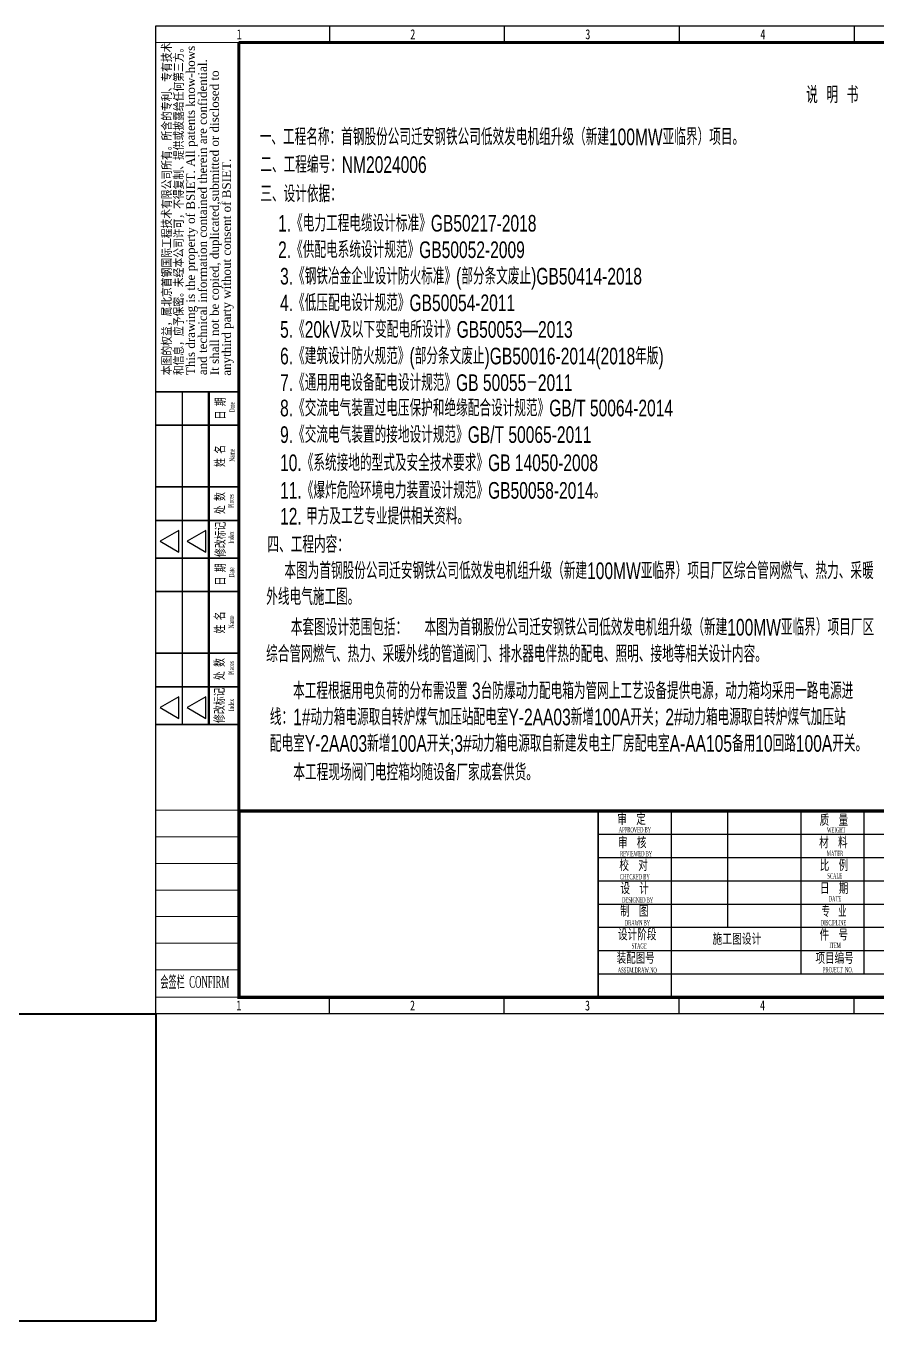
# Model space of a CAD drawing. Header units: millimetres. Extents: x -705761 to 1364679, y -410401 to 446404.
# Drawn here: x -652085 to -626500, y 277076 to 316014 of the extents above; entities that cross this region are included whole.
import ezdxf
from ezdxf.enums import TextEntityAlignment as Align

# ---------------------------------------------------------------- set-up
doc = ezdxf.new("R2010")
doc.units = ezdxf.units.MM
doc.linetypes.add('( Dashed )', pattern=[0.75, 0.5, -0.25])
for name, color, linetype, lineweight in [('1111111111111111111111照明层', 7, 'Continuous', 0), ('图框', 7, 'Continuous', 13), ('层1', 7, 'Continuous', 0), ('自动化埋管', 7, '( Dashed )', 40)]:
    doc.layers.add(name, color=color, linetype=linetype, lineweight=lineweight)
doc.layers.add('TK', color=7, linetype='Continuous')
doc.layers.add('模板-签名-公用', color=3, linetype='Continuous')
doc.styles.add('LZ-Roman', font='times.ttf')
doc.styles.get("Standard").update_dxf_attribs({"font": 'arial.ttf'})
doc.styles.add('Style-Times New Roman', font='times.ttf')
doc.styles.add('Style-仿宋_GB2312', font='')
doc.styles.add('宋体', font='', dxfattribs={"width": 0.7, "height": 2.5})
doc.styles.add('宋体_1', font='', dxfattribs={"width": 0.7, "height": 2.386364})
doc.styles.add('首钢设计院H5', font='ROS.shx', dxfattribs={"width": 0.7, "height": 5, "bigfont": 'HzTXT.shx'})
doc.styles.get('Style-仿宋_GB2312').set_extended_font_data('仿宋_GB2312')
doc.styles.get('宋体').set_extended_font_data('SimSun')
doc.styles.get('宋体_1').set_extended_font_data('SimSun')

# ---------------------------------------------------------------- blocks, each defined once
blk = doc.blocks.new('BSIET_通用图框_A3_1')
at = {"layer": '图框', "color": 7, "linetype": 'Continuous', "lineweight": 25}
for p, q in [((-367.8, 297), (-367.8, 292)), ((-315.2, 297), (-315.2, 292)), ((-262.6, 297), (-262.6, 292)), ((-210, 297), (-210, 292)), ((-157.4, 297), (-157.4, 292)), ((-104.8, 297), (-104.8, 292)), ((-52.2, 297), (-52.2, 292)), ((0, 247.5), (-5, 247.5)), ((0, 198), (-5, 198)), ((-420, 187), (-395, 187)), ((-412, 187), (-412, 87)), ((0, 148.5), (-5, 148.5)), ((-413.03, 145.32), (-418.65, 142.07)), ((-413.03, 138.82), (-413.03, 145.32)), ((-404.96, 145.32), (-410.58, 142.07)), ((-404.96, 138.82), (-404.96, 145.32)), ((-418.65, 142.07), (-413.03, 138.82)), ((-410.58, 142.07), (-404.96, 138.82)), ((0, 99), (-5, 99)), ((-413.03, 95.32), (-418.65, 92.07)), ((-413.03, 88.82), (-413.03, 95.32)), ((-404.96, 95.32), (-410.58, 92.07)), ((-404.96, 88.82), (-404.96, 95.32)), ((-418.65, 92.07), (-413.03, 88.82)), ((-410.58, 92.07), (-404.96, 88.82)), ((0, 49.5), (-5, 49.5)), ((-367.8, 0), (-367.8, 5)), ((-315.2, 0), (-315.2, 5)), ((-262.6, 0), (-262.6, 5)), ((-210, 0), (-210, 5)), ((-157.4, 0), (-157.4, 5)), ((-104.8, 0), (-104.8, 5)), ((-52.2, 0), (-52.2, 5))]:
    blk.add_line(p, q, dxfattribs=at)
at = {"layer": '图框', "color": 7, "linetype": 'Continuous', "lineweight": 20}
for p, q in [((-420, 292), (-395, 292)), ((-420, 292), (-395, 292)), ((-420, 292), (-395, 292)), ((-420, 292), (-395, 292)), ((-420, 187), (-395, 187)), ((-420, 187), (-395, 187)), ((-420.12, 61.21), (-395.12, 61.21)), ((-420, 61.21), (-395, 61.21)), ((-420, 61.21), (-395, 61.21)), ((-420, 61.21), (-395, 61.21)), ((-420.02, 53.21), (-395.02, 53.21)), ((-420.02, 53.21), (-395.02, 53.21)), ((-420.02, 53.21), (-395.02, 53.21)), ((-420, 53.21), (-395, 53.21)), ((-420, 45.21), (-395, 45.21)), ((-420, 37.21), (-395, 37.21)), ((-420, 29.21), (-395, 29.21)), ((-420, 21.21), (-395, 21.21)), ((-420, 13.21), (-395, 13.21)), ((-420, 5), (-395, 5))]:
    blk.add_line(p, q, dxfattribs=at)
at = {"layer": '图框', "color": 7, "linetype": 'Continuous', "lineweight": 35}
for p, q in [((-395, 187), (-420, 187)), ((-395, 187), (-420, 187)), ((-394.92, 177), (-420, 177)), ((-394.92, 158.45), (-420, 158.45)), ((-395.06, 148.35), (-420, 148.35)), ((-395, 137), (-420, 137)), ((-395, 137), (-420, 137)), ((-394.92, 127), (-420, 127)), ((-394.92, 108.45), (-420, 108.45)), ((-395.06, 98.35), (-420, 98.35)), ((-395, 87), (-420, 87))]:
    blk.add_line(p, q, dxfattribs=at)
at = {"layer": '图框', "color": 7, "linetype": 'Continuous', "lineweight": 50}
blk.add_line((-404, 187), (-404, 87), dxfattribs=at)
at = {"layer": '图框', "lineweight": 25}
blk.add_lwpolyline([(-420, 297), (0, 297), (0, 0), (-420, 0)], close=True, dxfattribs=at)
at = {"layer": '图框', "lineweight": 100}
blk.add_lwpolyline([(-395, 292), (-5, 292), (-5, 5), (-395, 5)], close=True, dxfattribs=at)
at = {"layer": 'TK', "style": '宋体_1', "width": 0.7, "flags": 3}
for tag, p in [('LZCO_NGZBS-W50-H30-D10_T7', (-43.87, 279.75)), ('LZCO_NJN-W50-H30-D10_T7', (-42.73, 248.65))]:
    blk.add_attdef(tag, text='', height=3, dxfattribs=at).set_placement(p, align=Align.MIDDLE_CENTER)
at = {"layer": 'TK', "style": '宋体', "width": 0.7, "flags": 3}
for tag, p in [('LZHQ_N会签6_T6_H6', (-407.25, 57.08)), ('LZHQ_N会签5_T6_H6', (-407.25, 49.08)), ('LZHQ_N会签4_T6_H6', (-407.25, 41.08)), ('LZHQ_N会签3_T6_H6', (-407.25, 33.08)), ('LZHQ_N会签2_T6_H6', (-407.25, 25.08)), ('LZHQ_N会签1_T6_H6', (-407.25, 17.08))]:
    blk.add_attdef(tag, text='', height=2.5, dxfattribs=at).set_placement(p, align=Align.MIDDLE)
at = {"layer": '图框', "color": 7, "linetype": 'Continuous', "lineweight": 25}
for s, height, style, width, p in [('2', 3, 'Style-仿宋_GB2312', 0.733334, (-342.7, 294.49)), ('3', 3, 'Style-仿宋_GB2312', 0.733334, (-290.1, 294.49)), ('6', 3, 'Style-仿宋_GB2312', 0.733334, (-132.3, 294.49)), ('8', 3, 'Style-仿宋_GB2312', 0.733334, (-27.1, 294.49)), ('1', 3, 'Style-仿宋_GB2312', 0.733334, (-394.89, 294.49)), ('4', 3, 'Style-仿宋_GB2312', 0.733334, (-237.5, 294.49)), ('5', 3, 'Style-仿宋_GB2312', 0.733334, (-184.9, 294.49)), ('7', 3, 'Style-仿宋_GB2312', 0.733334, (-79.7, 294.49)), ('A', 3.5, 'Style-仿宋_GB2312', 0.628572, (-2.07, 271.95)), ('B', 3.5, 'Style-仿宋_GB2312', 0.628572, (-2.07, 222.45)), ('C', 3.5, 'Style-仿宋_GB2312', 0.628572, (-2.07, 172.95)), ('D', 3.5, 'Style-仿宋_GB2312', 0.628572, (-2.07, 123.45)), ('E', 3.5, 'Style-仿宋_GB2312', 0.628572, (-2.43, 76.97)), ('F', 3.5, 'Style-仿宋_GB2312', 0.628572, (-2.43, 29.56)), ('1', 3, 'Style-仿宋_GB2312', 0.733334, (-395, 2.5)), ('2', 3, 'Style-仿宋_GB2312', 0.733334, (-342.8, 2.5)), ('3', 3, 'Style-仿宋_GB2312', 0.733334, (-290.2, 2.5)), ('4', 3, 'Style-仿宋_GB2312', 0.733334, (-237.6, 2.5)), ('5', 3, 'Style-仿宋_GB2312', 0.733334, (-185, 2.5)), ('6', 3, 'Style-仿宋_GB2312', 0.733334, (-132.4, 2.5)), ('7', 3, 'Style-仿宋_GB2312', 0.733334, (-79.8, 2.5)), ('8', 3, 'Style-仿宋_GB2312', 0.733334, (-27.2, 2.5)), ('A3', 3, 'Style-Times New Roman', 0.7, (-2.23, 1.95))]:
    blk.add_text(s, height=height, dxfattribs=dict(at, style=style, width=width)).set_placement(p, align=Align.MIDDLE_CENTER)
at = {"layer": '图框', "color": 7, "linetype": 'Continuous', "lineweight": 20, "style": 'Style-仿宋_GB2312', "width": 0.807692}
blk.add_text('本图的权益，属北京首钢国际工程技术有限公司所有。所含的专利、专有技术', height=2.6, rotation=90, dxfattribs=at).set_placement((-418, 192), align=Align.TOP_LEFT)
at = {"layer": '图框', "color": 7, "linetype": 'Continuous', "lineweight": 20, "style": 'LZ-Roman'}
for s, p in [('This drawing is the property of BSIET. All patents know-hows', (-410.8, 192)), ('and technical information contained therein are confidential.', (-407.2, 192)), ('It shall not be copied, duplicated,submitted or disclosed to ', (-403.6, 192))]:
    blk.add_text(s, height=2.6, rotation=90, dxfattribs=at).set_placement(p, align=Align.TOP_LEFT)
at = {"layer": '图框', "color": 7, "linetype": 'Continuous'}
for s, height, style, width, p in [('和信息，应予保密。未经本公司许可，不得复制、提供或披露给任何第三方。', 2.6, 'Style-仿宋_GB2312', 0.807692, (-411.8, 192)), ('Name', 1.6, 'Style-Times New Roman', 0.55, (-396.29, 165.99)), ('Places', 1.6, 'Style-Times New Roman', 0.55, (-396.54, 152.12)), ('Index', 1.6, 'Style-Times New Roman', 0.55, (-396.43, 141.36)), ('Name', 1.6, 'Style-Times New Roman', 0.55, (-396.44, 115.88)), ('Places', 1.6, 'Style-Times New Roman', 0.55, (-396.43, 101.92)), ('Index', 1.6, 'Style-Times New Roman', 0.55, (-396.46, 90.97))]:
    blk.add_text(s, height=height, rotation=90, dxfattribs=dict(at, style=style, width=width)).set_placement(p)
at = {"layer": '图框', "color": 7, "linetype": 'Continuous', "style": 'LZ-Roman'}
blk.add_text('anythird party without consent of BSIET.', height=2.6, rotation=90, dxfattribs=at).set_placement((-397.4, 191.84))
at = {"layer": '图框', "color": 7, "linetype": 'Continuous', "lineweight": 20, "style": 'Style-仿宋_GB2312', "width": 0.678571}
for s, p in [('日 期', (-399.21, 178.68)), ('姓 名', (-399.32, 164.4)), ('处 数', (-399.32, 150.23)), ('修改标记', (-399.21, 137.34)), ('日 期', (-399.21, 128.79)), ('姓 名', (-399.38, 114.34)), ('处 数', (-399.49, 100.34)), ('修改标记', (-399.49, 87.45))]:
    blk.add_text(s, height=2.8, rotation=90, dxfattribs=at).set_placement(p)
at = {"layer": '图框', "color": 7, "linetype": 'Continuous', "lineweight": 25, "style": 'Style-Times New Roman', "width": 0.55}
for p in [(-396.24, 180.85), (-396.4, 131.18)]:
    blk.add_text('Date', height=1.6, rotation=90, dxfattribs=at).set_placement(p)
at = {"layer": '图框', "color": 7, "linetype": 'Continuous', "style": 'Style-Times New Roman', "width": 0.5}
blk.add_text('会签栏  CONFIRM', height=3.5, dxfattribs=at).set_placement((-418.59, 7.85))
at = {"layer": '模板-签名-公用', "style": '宋体', "width": 0.7, "flags": 3}
blk.add_attdef('LZFRAME', (-40.91, 2.06), '', height=3, dxfattribs=at)
at = {"layer": '模板-签名-公用', "style": '宋体', "width": 0.7}
blk.add_attdef('LZTQINS', text='', height=2, dxfattribs=at).set_placement((-5, 5), align=Align.MIDDLE)
blk = doc.blocks.new('BSIET_通用图纸_A3(2024)_1')
at = {"layer": '图框', "color": 7, "linetype": 'Continuous', "lineweight": 25}
for p, q in [((-260, 0), (-260, 56)), ((-243, 21), (-243, 56)), ((-221, 7), (-221, 56)), ((-202, 7), (-202, 56)), ((-282, 49), (-180, 49)), ((-282, 42), (0, 42)), ((-282, 35), (-180, 35)), ((-282, 28), (0, 28)), ((-282, 21), (-180, 21)), ((-282, 14), (0, 14)), ((-282, 7), (-180, 7))]:
    blk.add_line(p, q, dxfattribs=at)
at = {"layer": '图框', "const_width": 1}
blk.add_lwpolyline([(-390, 56), (0, 56), (0, 0), (-390, 0)], close=True, dxfattribs=at)
at = {"layer": '图框', "const_width": 0.5}
blk.add_lwpolyline([(-282, 56), (-282, 0)], dxfattribs=at)
at = {"layer": '图框', "color": 7, "linetype": 'Continuous'}
for s, height, style, width, p in [('审  定 ', 3, 'Style-仿宋_GB2312', 0.685714, (-276.23, 52.09)), ('质  量', 3, 'Style-仿宋_GB2312', 0.685714, (-215.41, 51.83)), ('APPROVED BY', 1.6, 'Style-Times New Roman', 0.48, (-275.82, 49.54)), (' WEIGHT', 1.6, 'Style-Times New Roman', 0.48, (-213.55, 49.45)), ('审  核', 3, 'Style-仿宋_GB2312', 0.685714, (-276.02, 45.06)), ('材  料', 3, 'Style-仿宋_GB2312', 0.685714, (-215.56, 45.09)), ('  REVIEWED BY', 1.6, 'Style-Times New Roman', 0.48, (-276.12, 42.34)), ('MATER', 1.6, 'Style-Times New Roman', 0.48, (-213.27, 42.4)), ('校  对 ', 3, 'Style-仿宋_GB2312', 0.685714, (-275.63, 38.25)), ('比  例', 3, 'Style-仿宋_GB2312', 0.685714, (-215.41, 38.23)), ('CHECKED BY', 1.6, 'Style-Times New Roman', 0.48, (-275.44, 35.43)), (' SCALE', 1.6, 'Style-Times New Roman', 0.48, (-213.48, 35.64)), ('设  计', 3, 'Style-仿宋_GB2312', 0.685714, (-275.31, 31.29)), ('日  期', 3, 'Style-仿宋_GB2312', 0.685714, (-215.34, 31.34)), ('制  图 ', 3, 'Style-仿宋_GB2312', 0.685714, (-275.4, 24.5)), (' DESIGNED BY', 1.6, 'Style-Times New Roman', 0.48, (-275.16, 28.41)), (' DATE', 1.6, 'Style-Times New Roman', 0.48, (-213.05, 28.78)), ('DRAWN BY', 1.6, 'Style-Times New Roman', 0.48, (-273.99, 21.57)), ('件  号', 3, 'Style-仿宋_GB2312', 0.685714, (-215.44, 17.36)), ('STAGE', 1.6, 'Style-Times New Roman', 0.48, (-271.95, 14.62)), ('ITEM', 1.6, 'Style-Times New Roman', 0.48, (-212.51, 14.77)), ('装配图号', 3, 'Style-仿宋_GB2312', 0.68, (-276.42, 10.36)), ('ASSEM.DRAW.NO', 1.6, 'Style-Times New Roman', 0.48, (-276.1, 7.33)), ('PROJECT  NO.', 1.6, 'Style-Times New Roman', 0.48, (-214.46, 7.46))]:
    blk.add_text(s, height=height, dxfattribs=dict(at, style=style, width=width)).set_placement(p)
at = {"layer": '图框', "color": 7, "linetype": 'Continuous', "lineweight": 20, "style": 'Style-仿宋_GB2312'}
for s, width, p in [('专  业', 0.6, (-214.83, 24.41)), ('设计阶段', 0.685714, (-276.03, 17.44)), ('项目编号', 0.685714, (-216.69, 10.32))]:
    blk.add_text(s, height=3, dxfattribs=dict(at, width=width)).set_placement(p)
at = {"layer": '图框', "color": 7, "linetype": 'Continuous', "lineweight": 20, "style": 'Style-Times New Roman', "width": 0.48}
blk.add_text('DISCIPLINE', height=1.6, dxfattribs=at).set_placement((-211.25, 22.39), align=Align.MIDDLE_CENTER)
at = {"layer": '图框', "style": '宋体_1', "width": 0.7, "flags": 3}
for tag, height, p in [('LZCO_NYLGD-W67-H36-D10_T7', 3, (-48.39, 100.29)), ('N审定_T5', 2.5, (-250.93, 52.29)), ('N审核_T5', 2.5, (-250.93, 45.29)), ('N校对_T5', 2.5, (-250.93, 38.29)), ('N设计_T5', 2.5, (-250.93, 31.29)), ('LZCO_NCB-W67-H36-D10_T7', 3, (-321.62, 27.88)), ('N制图_T5', 2.5, (-250.93, 24.29))]:
    blk.add_attdef(tag, text='', height=height, dxfattribs=at).set_placement(p, align=Align.MIDDLE_CENTER)
for tag, p in [('N审定_T6_H12_MV0.5_W15', (-231.91, 51.51)), ('N审核_T6_H12_MV0.5_W15', (-231.91, 44.51)), ('N校对_T6_H12_MV0.5_W15', (-231.91, 37.51)), ('N设计_T6_H12_MV0.5_W15', (-231.91, 30.51)), ('N制图_T6_H12_MV0.5_W15', (-231.91, 23.51))]:
    blk.add_attdef(tag, text='', height=1.5, dxfattribs=at).set_placement(p, align=Align.CENTER)
at = {"layer": '图框', "color": 7, "style": 'Style-仿宋_GB2312'}
for tag, height, width, p in [('质量', 3, 0.7, (-191, 52.5)), ('材料', 3, 0.7, (-190.9, 45.85)), ('比例', 3, 0.7, (-190.84, 38.49)), ('页码', 4, 0.7, (-38.16, 35.01)), ('总页数', 4, 0.7, (-19.52, 35.14)), ('版本号', 2.5, 0.7, (-6.24, 34.38)), ('出图日期', 3, 0.7, (-190.84, 31.49)), ('专业', 3, 0.7, (-190.84, 24.49)), ('图号', 4, 0.7, (-24, 21)), ('设计阶段', 3, 0.7, (-240.29, 17.58)), ('件号', 3, 0.7, (-190.84, 17.49)), ('装配图号', 3, 0.68, (-240.45, 10.88)), ('项目编号', 3, 0.7, (-190.84, 10.49))]:
    blk.add_attdef(tag, text='', height=height, dxfattribs=dict(at, width=width)).set_placement(p, align=Align.MIDDLE)
at = {"layer": '图框', "color": 7, "lineweight": 30, "width": 0.7, "flags": 104}
for tag, p in [('项目名称', (-79.18, 49.1)), ('子项', (-111.07, 34.83)), ('图名', (-111, 21))]:
    blk.add_attdef(tag, text='', height=4, dxfattribs=at).set_placement(p, align=Align.MIDDLE_CENTER)
at = {"layer": '图框', "style": '宋体', "width": 0.7, "flags": 3}
blk.add_attdef('LZBARCODE_T1', text='', height=3, dxfattribs=at).set_placement((-364.44, 3.34), align=Align.BOTTOM_RIGHT)

msp = doc.modelspace()

# ---------------------------------------------------------------- linework, layer by layer
at = {"layer": '自动化埋管', "color": 1, "lineweight": 40}
msp.add_lwpolyline([(-663748.84, 286313.64), (-648184.58, 286313.64), (-648184.58, 277075.78), (-663748.84, 277075.78)], close=True, dxfattribs=at)

# ---------------------------------------------------------------- block references
at = {"layer": '图框', "xscale": 100, "yscale": 100, "zscale": 100}
msp.add_blockref('BSIET_通用图框_A3_1', (-606184.58, 286313.64), dxfattribs=at)
at = {"layer": '图框'}
ref = msp.add_blockref('BSIET_通用图纸_A3(2024)_1', (-606684.58, 286813.64), dxfattribs=dict(at, xscale=100, yscale=100, zscale=100))
ref.add_attrib('设计阶段', '施工图设计', dxfattribs={"color": 7, "height": 300, "style": 'Style-仿宋_GB2312', "width": 0.7}).set_placement((-630713.42, 288571.83), align=Align.MIDDLE_CENTER)

# ---------------------------------------------------------------- texts
at = {"layer": '1111111111111111111111照明层', "color": 3, "linetype": 'Continuous', "lineweight": 13, "insert": (-628632.17, 314190.45, -25931497139.33), "char_height": 499.999, "attachment_point": 1, "rotation": 359.999994, "line_spacing_factor": 0.7, "style": '首钢设计院H5'}
msp.add_mtext('\\H1x;\\W0.7;说  明  书^J', dxfattribs=at)
at = {"layer": '1111111111111111111111照明层', "color": 7, "linetype": 'Continuous', "lineweight": 13, "attachment_point": 1, "rotation": 359.999994, "line_spacing_factor": 0.7, "style": '首钢设计院H5'}
for s, insert, char_height in [('\\H1x;\\W0.7;一、工程名称：首钢股份公司迁安钢铁公司低效发电机组升级（新建100MW亚临界）项目。 ', (-645058.63, 312927.39, -25931497139.33), 499.999), ('\\H1x;\\W0.7;二、工程编号：NM2024006', (-645039.58, 312093.4, -25931497139.33), 499.999), ('\\H1x;\\W0.7;三、设计依据：', (-645039.58, 311214.96, -25931497139.33), 499.999), ('\\H1x;\\W0.7;    1.《电力工程电缆设计标准》GB50217-2018', (-645023.85, 310330.65, -25931501248.63), 500), ('\\H1x;\\W0.7;    2.《供配电系统设计规范》GB50052-2009', (-645023.85, 309534.78, -25931501248.63), 500), ('\\H1x;\\W0.7;    3.《钢铁冶金企业设计防火标准》(部分条文废止)GB50414-2018', (-644964.85, 308738.72, -25931501248.63), 500), ('\\H1x;\\W0.7;    4.《低压配电设计规范》GB50054-2011', (-644964.85, 307938.72, -25931501248.63), 500), ('\\H1x;\\W0.7;    5.《20kV及以下变配电所设计》GB50053—2013', (-644964.85, 307138.72, -25931501248.63), 500), ('\\H1x;\\W0.7;    6.《建筑设计防火规范》(部分条文废止)GB50016-2014(2018年版)', (-644964.85, 306338.72, -25931501248.63), 500), ('\\H1x;\\W0.7;    7.《通用用电设备配电设计规范》GB 50055－2011', (-644964.85, 305538.72, -25931501248.63), 500), ('\\H1x;\\W0.7;    8.《交流电气装置过电压保护和绝缘配合设计规范》GB/T 50064-2014', (-644964.85, 304776.22, -25931501248.63), 500), ('\\H1x;\\W0.7;    9.《交流电气装置的接地设计规范》GB/T 50065-2011', (-644964.85, 303976.22, -25931501248.63), 500), ('\\H1x;\\W0.7;    10.《系统接地的型式及安全技术要求》GB 14050-2008', (-644964.85, 303130.72, -25931501248.63), 500), ('\\H1x;\\W0.7;    11.《爆炸危险环境电力装置设计规范》GB50058-2014。 ', (-644964.85, 302299.97, -25931501248.63), 500), ('\\H1x;\\W0.7;    12. 甲方及工艺专业提供相关资料。 ', (-644964.85, 301523.88, -25931501248.63), 500), ('\\H1x;\\W0.7;四、工程内容：', (-644825.65, 300672.55, -25931497139.33), 499.999), ('\\H1x;\\W0.7;    本图为首钢股份公司迁安钢铁公司低效发电机组升级（新建100MW亚临界）项目厂区综合管网燃气、热力、采暖', (-644836.37, 299883.68, -25931501248.63), 500), ('\\H1x;\\W0.7;外线电气施工图。', (-644860.13, 299101.14, -25931501248.63), 500), ('\\H1x;\\W0.7;本套图设计范围包括：    本图为首钢股份公司迁安钢铁公司低效发电机组升级（新建100MW亚临界）项目厂区', (-644123.01, 298185.74, -25931497139.33), 499.999), ('\\H1x;\\W0.7;综合管网燃气、热力、采暖外线的管道阀门、排水器电伴热的配电、照明、接地等相关设计内容。', (-644863.2, 297382.6, -25931497139.33), 499.999), ('\\H1x;\\W0.7;本工程根据用电负荷的分布需设置 3台防爆动力配电箱为管网上工艺设备提供电源，动力箱均采用一路电源进', (-644055.38, 296272.88, -25931497139.33), 499.999), ('\\H1x;\\W0.7;线：1#动力箱电源取自转炉煤气加压站配电室Y-2AA03新增100A开关；2#动力箱电源取自转炉煤气加压站', (-644752.32, 295487.46, -25931497139.33), 499.999), ('\\H1x;\\W0.7;配电室Y-2AA03新增100A开关;3#动力箱电源取自新建发电主厂房配电室A-AA105备用10回路100A开关。', (-644752.32, 294692.2, -25931497139.33), 499.999)]:
    msp.add_mtext(s, dxfattribs=dict(at, insert=insert, char_height=char_height))
at = {"layer": '层1', "color": 7, "linetype": 'Continuous', "lineweight": 13, "insert": (-644045.42, 293573, -25931501213.04), "char_height": 500, "attachment_point": 4, "line_spacing_factor": 1.075276, "style": '首钢设计院H5'}
msp.add_mtext('\\H1x;\\W0.7;本工程现场阀门电控箱均随设备厂家成套供货。', dxfattribs=at)

doc.saveas('drawing.dxf')
